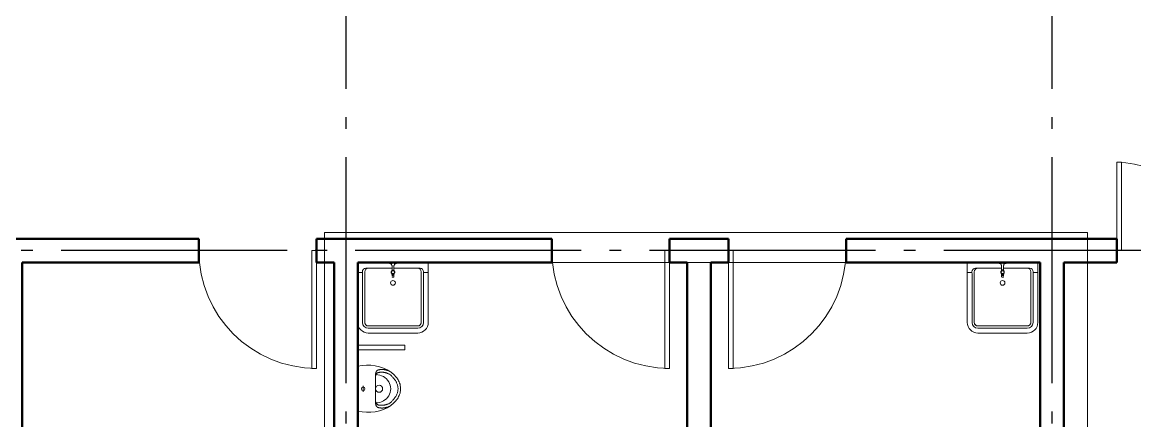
# Model space of a CAD drawing. Header units: metres. Extents: x 497148 to 498044, y 2998751 to 2999627.
# Drawn here: x 497619.18 to 497628.64, y 2999591.15 to 2999594.54 of the extents above; entities that cross this region are included whole.
import ezdxf

# ---------------------------------------------------------------- set-up
doc = ezdxf.new("R2010")
doc.units = ezdxf.units.M
for name, pattern in [('ACAD_ISO04W100', [30.5, 24, -3, 0.5, -3]), ('CENTER', [2, 1.25, -0.25, 0.25, -0.25]), ('ZQWS-虚线', [700, 500, -200])]:
    doc.linetypes.add(name, pattern=pattern)
for name, color, linetype in [('A-WALL', 4, 'Continuous'), ('A-楼板', 5, 'Continuous'), ('A-门', 2, 'Continuous'), ('A-门-防火', 2, 'Continuous'), ('DOTE', 1, 'CENTER'), ('楼层平面', 7, 'Continuous')]:
    doc.layers.add(name, color=color, linetype=linetype)
doc.layers.add('A-WALL-可见线', color=2, linetype='Continuous', lineweight=18)
doc.layers.add('A-厨卫设备', color=147, linetype='Continuous', lineweight=18)

# ---------------------------------------------------------------- blocks, each defined once
blk = doc.blocks.new('ZQWS-单扇平开门 - M1024-4526040-7_000平面图_4283225_543')
at = {"color": 0, "lineweight": 18}
for p, q in [((460, 0), (460, 1000)), ((460, 1000), (500, 1000)), ((500, 1000), (500, 100)), ((500, 0), (460, 0))]:
    blk.add_line(p, q, dxfattribs=at)
at = {"color": 0, "lineweight": 50}
for p, q in [((-500, 100), (-500, -100)), ((500, -100), (500, 100))]:
    blk.add_line(p, q, dxfattribs=at)
at = {"color": 0, "lineweight": 18}
blk.add_arc((500, 0), 1000, 90, 180, dxfattribs=at)
blk = doc.blocks.new('ZQWS-单扇平开门 - M1024-4524565-7_000平面图_4283225_543')
at = {"color": 0, "lineweight": 50}
for p, q in [((-500, -100), (-500, 100)), ((500, 100), (500, -100))]:
    blk.add_line(p, q, dxfattribs=at)
at = {"color": 0, "lineweight": 18}
for p, q in [((500, 0), (460, 0)), ((460, 0), (460, -1000)), ((500, -1000), (500, -100)), ((460, -1000), (500, -1000))]:
    blk.add_line(p, q, dxfattribs=at)
blk.add_arc((500, 0), 1000, 180, 270, dxfattribs=at)
blk = doc.blocks.new('ZQWS-双扇平开门 - FM乙1524-4526397-7_000平面图_4283225_543')
at = {"color": 0, "lineweight": 50}
for p, q in [((-750, -100), (-750, 100)), ((750, 100), (750, -100))]:
    blk.add_line(p, q, dxfattribs=at)
at = {"color": 0, "lineweight": 18}
for p, q in [((-710, 0), (-750, 0)), ((-710, 0), (-710, -750)), ((710, 0), (750, 0)), ((710, 0), (710, -750)), ((-750, -100), (-750, -750)), ((750, -100), (750, -750)), ((-750, -750), (-710, -750)), ((750, -750), (710, -750))]:
    blk.add_line(p, q, dxfattribs=at)
for centre, start, end in [((-750, 0), 270, 360), ((750, 0), 180, 270)]:
    blk.add_arc(centre, 750, start, end, dxfattribs=at)
blk = doc.blocks.new('ZQWS_-小便器-挂式-_3D - ZQWS_-小便器-挂式-_3D-4615529-7_000平面图_4283225_543')
at = {"layer": 'A-厨卫设备', "lineweight": 5}
for p, q in [((-88, 150.5), (88, 150.5)), ((-190.6, 0), (190.6, 0)), ((-24.5, 46.7), (25.5, 46.7))]:
    blk.add_line(p, q, dxfattribs=at)
for centre, radius in [((0, 182.1), 30), ((0, 47.1), 15)]:
    blk.add_circle(centre, radius, dxfattribs=at)
for centre, major_axis, ratio, start_param, end_param in [((0, 155.5), (0, 125), 0.96, 4.712389, 7.853982), ((0, 85), (0, 280), 0.714286, 6.143129, 6.423242), ((0, 85), (0, 280), 0.714286, 0.801406, 1.879235), ((0, 85), (0, 280), 0.714286, 4.40395, 5.481779)]:
    blk.add_ellipse(centre, major_axis=major_axis, ratio=ratio, start_param=start_param, end_param=end_param, dxfattribs=at)
for points, knots in [([(-27.9, 362.3), (-34.7, 360.9), (-48.1, 357.1), (-67.2, 348.6), (-82.1, 339.7), (-91.9, 332.6), (-97.4, 328.3), (-101.4, 325), (-105.3, 321.5), (-109.2, 318), (-113, 314.4), (-116.7, 310.8), (-120.3, 307), (-123.9, 303.2), (-127.4, 299.4), (-131.9, 294.2), (-137.4, 287.7), (-141.6, 282.4), (-143.7, 279.8)], [0, 0, 0, 0, 20.745266, 41.490532, 62.235798, 72.608431, 77.794748, 82.981064, 88.167381, 93.353697, 98.540014, 103.72633, 108.912647, 114.098964, 119.28528, 124.471597, 134.84423, 145.216863, 145.216863, 145.216863, 145.216863]), ([(-117.8, 279.8), (-112.5, 285), (-101.4, 295.1), (-84, 310.1), (-68.4, 321.3), (-55.1, 328.9), (-44.7, 333.7), (-33.9, 337.7), (-22.8, 340.7), (-11.5, 342.5), (3.8, 343.3), (19.1, 341.7), (33.9, 337.7), (48.3, 332.4), (65.3, 323.5), (84, 310.1), (101.4, 295), (112.5, 285), (117.8, 279.8)], [0, 0, 0, 0, 22.87317, 45.746339, 68.619509, 80.056093, 91.492678, 102.929263, 114.365848, 125.802433, 137.239017, 160.112187, 171.548772, 182.985356, 205.858526, 228.731696, 251.604865, 274.478035, 274.478035, 274.478035, 274.478035]), ([(27.9, 362.3), (34.7, 360.9), (48.1, 357.1), (67.2, 348.6), (82.1, 339.7), (91.9, 332.6), (97.4, 328.3), (101.4, 325), (105.3, 321.5), (109.2, 318), (113, 314.4), (116.7, 310.8), (120.3, 307), (123.9, 303.2), (127.4, 299.4), (131.9, 294.2), (137.4, 287.7), (141.6, 282.4), (143.7, 279.8)], [0, 0, 0, 0, 20.745266, 41.490532, 62.235798, 72.608431, 77.794748, 82.981064, 88.167381, 93.353697, 98.540014, 103.72633, 108.912647, 114.098964, 119.28528, 124.471597, 134.84423, 145.216863, 145.216863, 145.216863, 145.216863]), ([(-88, 150.5), (-89.4, 150.4), (-92.1, 150.4), (-96, 150.4), (-100, 150.4), (-103.9, 150.4), (-107.7, 150.5), (-111.5, 150.7), (-115.4, 151), (-119.3, 151.3), (-122.9, 151.7), (-126.5, 152.2), (-129.7, 152.7), (-132.3, 153.3), (-134.8, 153.9), (-137.7, 154.6), (-141.1, 155.9), (-144, 157.1), (-146.3, 158.3), (-148, 159.3), (-149.6, 160.5), (-151.2, 161.7), (-152.8, 163.1), (-154.2, 164.8), (-155.6, 166.7), (-157.4, 169.6), (-159.5, 173.8), (-161.3, 180.3), (-162.6, 187.9), (-163.3, 194.9), (-163.6, 200.9), (-163.7, 205.6), (-163.6, 210.6), (-163.3, 215.7), (-162.9, 220.2), (-162.5, 223.9), (-162.1, 226.7), (-161.6, 229.6), (-160.9, 233.5), (-159.9, 238.5), (-158.4, 244.7), (-156.4, 251.3), (-154, 258.1), (-150.1, 267.5), (-146.4, 274.9), (-143.7, 279.8)], [0, 0, 0, 0, 6.332196, 12.664392, 18.996589, 25.328785, 31.660981, 37.993177, 44.325373, 50.65757, 56.989766, 63.321962, 69.654158, 72.820256, 75.986354, 82.318551, 88.650747, 94.982943, 98.149041, 101.315139, 104.481237, 107.647335, 110.813434, 113.979532, 117.14563, 120.311728, 126.643924, 132.97612, 139.308316, 145.640513, 148.806611, 151.972709, 155.138807, 158.304905, 161.471003, 163.054052, 164.637101, 166.22015, 167.803199, 170.969297, 174.135396, 177.301494, 180.467592, 183.63369, 189.965886, 189.965886, 189.965886, 189.965886]), ([(-88, 150.5), (-90.3, 150.5), (-93.6, 150.6), (-97.4, 150.9), (-99.5, 151), (-101.1, 151.2), (-102.7, 151.3), (-104.7, 151.6), (-107.2, 151.9), (-110.5, 152.5), (-113.7, 153.3), (-116.6, 154.1), (-119.5, 155.1), (-122.6, 156.5), (-125.5, 158.1), (-127.8, 159.8), (-129.6, 161.3), (-130.9, 162.7), (-132.2, 164.2), (-133.8, 166.4), (-135.7, 169.7), (-137.5, 174.8), (-138.9, 180.8), (-140, 187.6), (-140.6, 195.2), (-140.8, 202), (-140.6, 207.7), (-140.4, 212.2), (-139.9, 216.9), (-139.3, 221.7), (-138.6, 226.7), (-137.7, 231), (-136.9, 234.6), (-136, 238.2), (-134.8, 242.9), (-133, 248.6), (-130.8, 254.5), (-128.2, 260.7), (-124.1, 269.1), (-120.5, 275.5), (-117.8, 279.8)], [0, 0, 0, 0, 12.092432, 18.138647, 21.161755, 24.184863, 27.207971, 30.231079, 36.277295, 42.323511, 48.369726, 54.415942, 60.462158, 66.508374, 72.55459, 78.600805, 81.623913, 84.647021, 87.670129, 90.693237, 96.739453, 102.785669, 108.831884, 114.8781, 120.924316, 126.970532, 129.99364, 133.016748, 136.039856, 139.062963, 142.086071, 145.109179, 146.620733, 148.132287, 151.155395, 154.178503, 157.201611, 160.224719, 163.247827, 169.294043, 169.294043, 169.294043, 169.294043]), ([(88, 150.5), (90.3, 150.5), (93.6, 150.6), (97.4, 150.9), (99.5, 151), (101.1, 151.2), (102.7, 151.3), (104.7, 151.6), (107.2, 151.9), (110.5, 152.5), (113.7, 153.3), (116.6, 154.1), (119.5, 155.1), (122.6, 156.5), (125.5, 158.1), (127.8, 159.8), (129.6, 161.3), (130.9, 162.7), (132.2, 164.2), (133.8, 166.4), (135.7, 169.7), (137.5, 174.8), (138.9, 180.8), (140, 187.6), (140.6, 195.2), (140.8, 202), (140.6, 207.7), (140.4, 212.2), (139.9, 216.9), (139.3, 221.7), (138.6, 226.7), (137.7, 231), (136.9, 234.6), (136, 238.2), (134.8, 242.9), (133, 248.6), (130.8, 254.5), (128.2, 260.7), (124.1, 269.1), (120.5, 275.5), (117.8, 279.8)], [0, 0, 0, 0, 12.092432, 18.138647, 21.161755, 24.184863, 27.207971, 30.231079, 36.277295, 42.323511, 48.369726, 54.415942, 60.462158, 66.508374, 72.55459, 78.600805, 81.623913, 84.647021, 87.670129, 90.693237, 96.739453, 102.785669, 108.831884, 114.8781, 120.924316, 126.970532, 129.99364, 133.016748, 136.039856, 139.062963, 142.086071, 145.109179, 146.620733, 148.132287, 151.155395, 154.178503, 157.201611, 160.224719, 163.247827, 169.294043, 169.294043, 169.294043, 169.294043]), ([(88, 150.5), (89.4, 150.4), (92.1, 150.4), (96, 150.4), (100, 150.4), (103.9, 150.4), (107.7, 150.5), (111.5, 150.7), (115.4, 151), (119.3, 151.3), (122.9, 151.7), (126.5, 152.2), (129.7, 152.7), (132.3, 153.3), (134.8, 153.9), (137.7, 154.6), (141.1, 155.9), (144, 157.1), (146.3, 158.3), (148, 159.3), (149.6, 160.5), (151.2, 161.7), (152.8, 163.1), (154.2, 164.8), (155.6, 166.7), (157.4, 169.6), (159.5, 173.8), (161.3, 180.3), (162.6, 187.9), (163.3, 194.9), (163.6, 200.9), (163.7, 205.6), (163.6, 210.6), (163.3, 215.7), (162.9, 220.2), (162.5, 223.9), (162.1, 226.7), (161.6, 229.6), (160.9, 233.5), (159.9, 238.5), (158.4, 244.7), (156.4, 251.3), (154, 258.1), (150.1, 267.5), (146.4, 274.9), (143.7, 279.8)], [0, 0, 0, 0, 6.332196, 12.664392, 18.996589, 25.328785, 31.660981, 37.993177, 44.325373, 50.65757, 56.989766, 63.321962, 69.654158, 72.820256, 75.986354, 82.318551, 88.650747, 94.982943, 98.149041, 101.315139, 104.481237, 107.647335, 110.813434, 113.979532, 117.14563, 120.311728, 126.643924, 132.97612, 139.308316, 145.640513, 148.806611, 151.972709, 155.138807, 158.304905, 161.471003, 163.054052, 164.637101, 166.22015, 167.803199, 170.969297, 174.135396, 177.301494, 180.467592, 183.63369, 189.965886, 189.965886, 189.965886, 189.965886])]:
    blk.add_open_spline(points, degree=3, knots=knots, dxfattribs=at)
blk = doc.blocks.new('污水池龙头 - 标准-4635200-7_000平面图_4283225_543')
at = {"layer": 'A-厨卫设备', "lineweight": 5}
for p, q in [((-8, 104.1), (8, 104.1)), ((-8, 103.5), (-8, 91.1)), ((7.7, 104.1), (-7.7, 104.1)), ((-2.4, 98.4), (-2.4, 94.6)), ((-2.4, 95.4), (-2.4, 94.6)), ((2.4, 94.6), (2.4, 98.4)), ((2.4, 95.4), (2.4, 94.6)), ((8, 91.1), (8, 103.5)), ((-30, 4.7), (-30, 0)), ((0, 0), (-28.5, 0)), ((-28.5, 0), (0, 0)), ((-12, 23.8), (-12, 12)), ((-8, 74.2), (-8, 28.9)), ((0, 12), (0, 12)), ((0, 12), (0, 12)), ((0, 12), (0, 12)), ((0, 12), (0, 12)), ((0, 0), (28.5, 0)), ((28.5, 0), (0, 0)), ((8, 28.9), (8, 74.2)), ((12, 12), (12, 23.8)), ((30, 0), (30, 4.7))]:
    blk.add_line(p, q, dxfattribs=at)
for points in [[(-13.1, 92.4), (-10.2, 98.1), (-8.6, 100.7), (-8, 104.1)], [(-8, 104.1), (-8.6, 100.7), (-10.2, 98.1), (-13.1, 92.4)], [(0, 95.6), (-0.5, 95.6), (-1, 95.6), (-1.5, 95.5), (-2, 95.5), (-2.5, 95.4), (-3, 95.3), (-3.5, 95.1), (-4, 95), (-4.4, 94.8), (-4.9, 94.6), (-5.4, 94.4), (-5.8, 94.2), (-6.3, 94), (-6.7, 93.7), (-7.1, 93.4), (-7.5, 93.1), (-7.9, 92.8), (-8.3, 92.5), (-8.7, 92.2), (-9.1, 91.8), (-9.4, 91.4), (-9.7, 91), (-10, 90.6), (-10.3, 90.2), (-10.6, 89.8), (-10.9, 89.4), (-11.1, 89), (-11.4, 88.5), (-11.6, 88), (-11.8, 87.6), (-11.9, 87.1), (-12.1, 86.6), (-12.2, 86.1), (-12.3, 85.6), (-12.4, 85.1), (-12.5, 84.6), (-12.6, 84.1), (-12.6, 83.6), (-12.6, 83.1), (-12.6, 82.6), (-12.6, 82.1), (-12.5, 81.6), (-12.5, 81.1), (-12.4, 80.6), (-12.3, 80.1), (-12.2, 79.6), (-12, 79.2), (-11.9, 78.7), (-11.7, 78.2), (-11.5, 77.7), (-11.3, 77.3), (-11, 76.8), (-10.8, 76.4), (-10.5, 76), (-10.2, 75.6), (-9.9, 75.2), (-9.6, 74.8), (-9.2, 74.4), (-8.9, 74), (-8.5, 73.7), (-8.1, 73.4), (-7.8, 73), (-7.4, 72.7), (-6.9, 72.5), (-6.5, 72.2), (-6.1, 71.9), (-5.6, 71.7), (-5.2, 71.5), (-4.7, 71.3), (-4.2, 71.1), (-3.8, 70.9), (-3.3, 70.8), (-2.8, 70.7), (-2.3, 70.6), (-1.8, 70.5), (-1.3, 70.4), (-0.8, 70.4), (-0.3, 70.4), (0, 70.4)], [(-2.4, 95.4), (-2.9, 95.3), (-3.4, 95.2), (-3.9, 95), (-4.3, 94.9), (-4.8, 94.7), (-5.3, 94.5), (-5.7, 94.3), (-6.2, 94), (-6.6, 93.8), (-7, 93.5), (-7.4, 93.2), (-7.8, 92.9), (-8.2, 92.6), (-8.6, 92.2), (-9, 91.9), (-9.3, 91.5), (-9.7, 91.1), (-10, 90.7), (-10.3, 90.3), (-10.6, 89.9), (-10.8, 89.5), (-11.1, 89.1), (-11.3, 88.6), (-11.5, 88.1), (-11.7, 87.7), (-11.9, 87.2), (-12.1, 86.7), (-12.2, 86.2), (-12.3, 85.8), (-12.4, 85.3), (-12.5, 84.8), (-12.6, 84.3), (-12.6, 83.8), (-12.6, 83.3), (-12.6, 82.7), (-12.6, 82.2), (-12.6, 81.7), (-12.5, 81.2), (-12.4, 80.7), (-12.3, 80.2), (-12.2, 79.8), (-12.1, 79.3), (-11.9, 78.8), (-11.7, 78.3), (-11.5, 77.9), (-11.3, 77.4), (-11.1, 76.9), (-10.8, 76.5), (-10.6, 76.1), (-10.3, 75.7), (-10, 75.3), (-9.7, 74.9), (-9.3, 74.5), (-9, 74.1), (-8.6, 73.8), (-8.2, 73.4), (-7.8, 73.1), (-7.4, 72.8), (-7, 72.5), (-6.6, 72.2), (-6.2, 72), (-5.7, 71.7), (-5.3, 71.5), (-4.8, 71.3), (-4.3, 71.1), (-3.9, 71), (-3.4, 70.8), (-2.9, 70.7), (-2.4, 70.6), (-1.9, 70.5), (-1.4, 70.5), (-0.9, 70.4), (-0.4, 70.4), (0, 70.4)], [(-8, 118), (-8, 118), (-8, 118), (-8, 117.9), (-8, 117.8), (-8, 117.7), (-8, 117.6), (-8, 117.4), (-8, 117.3), (-8, 117.1), (-8, 116.9), (-8, 116.6), (-8, 116.4), (-8, 116.1), (-8, 115.8), (-8, 115.5), (-8, 115.1), (-8, 114.8), (-8, 114.4), (-8, 114), (-8, 113.6), (-8, 113.2), (-8, 112.7), (-8, 112.3), (-8, 111.8), (-8, 111.3), (-8, 110.8), (-8, 110.3), (-8, 109.8), (-8, 109.3), (-8, 108.8), (-8, 108.2), (-8, 107.7), (-8, 107.1), (-8, 106.5), (-8, 106), (-8, 105.4), (-8, 104.8), (-8, 104.2), (-8, 103.7), (-8, 103.5)], [(2.4, 98.4), (2.3, 99.1), (2.1, 99.6), (1.7, 100.1), (1.2, 100.5), (0.6, 100.7), (0, 100.8), (-0.6, 100.7), (-1.2, 100.5), (-1.7, 100.1), (-2.1, 99.6), (-2.3, 99.1), (-2.4, 98.4)], [(0, 70.4), (0.5, 70.4), (1, 70.4), (1.5, 70.5), (2, 70.5), (2.5, 70.6), (3, 70.7), (3.5, 70.9), (4, 71), (4.4, 71.2), (4.9, 71.4), (5.4, 71.6), (5.8, 71.8), (6.3, 72), (6.7, 72.3), (7.1, 72.6), (7.5, 72.9), (7.9, 73.2), (8.3, 73.5), (8.7, 73.8), (9.1, 74.2), (9.4, 74.6), (9.7, 75), (10, 75.4), (10.3, 75.8), (10.6, 76.2), (10.9, 76.6), (11.1, 77), (11.4, 77.5), (11.6, 78), (11.8, 78.4), (11.9, 78.9), (12.1, 79.4), (12.2, 79.9), (12.3, 80.4), (12.4, 80.9), (12.5, 81.4), (12.6, 81.9), (12.6, 82.4), (12.6, 82.9), (12.6, 83.4), (12.6, 83.9), (12.5, 84.4), (12.5, 84.9), (12.4, 85.4), (12.3, 85.9), (12.2, 86.4), (12, 86.8), (11.9, 87.3), (11.7, 87.8), (11.5, 88.3), (11.3, 88.7), (11, 89.2), (10.8, 89.6), (10.5, 90), (10.2, 90.4), (9.9, 90.8), (9.6, 91.2), (9.2, 91.6), (8.9, 92), (8.5, 92.3), (8.1, 92.6), (7.8, 93), (7.4, 93.3), (6.9, 93.5), (6.5, 93.8), (6.1, 94.1), (5.6, 94.3), (5.2, 94.5), (4.7, 94.7), (4.2, 94.9), (3.8, 95.1), (3.3, 95.2), (2.8, 95.3), (2.3, 95.4), (1.8, 95.5), (1.3, 95.6), (0.8, 95.6), (0.3, 95.6), (0, 95.6)], [(0, 70.4), (0.5, 70.4), (1, 70.4), (1.5, 70.5), (2, 70.5), (2.5, 70.6), (3, 70.7), (3.5, 70.9), (4, 71), (4.4, 71.2), (4.9, 71.4), (5.4, 71.6), (5.8, 71.8), (6.3, 72), (6.7, 72.3), (7.1, 72.6), (7.5, 72.9), (7.9, 73.2), (8.3, 73.5), (8.7, 73.8), (9.1, 74.2), (9.4, 74.6), (9.7, 75), (10, 75.4), (10.3, 75.8), (10.6, 76.2), (10.9, 76.6), (11.1, 77), (11.4, 77.5), (11.6, 78), (11.8, 78.4), (11.9, 78.9), (12.1, 79.4), (12.2, 79.9), (12.3, 80.4), (12.4, 80.9), (12.5, 81.4), (12.6, 81.9), (12.6, 82.4), (12.6, 82.9), (12.6, 83.4), (12.6, 83.9), (12.5, 84.4), (12.5, 84.9), (12.4, 85.4), (12.3, 85.9), (12.2, 86.4), (12, 86.8), (11.9, 87.3), (11.7, 87.8), (11.5, 88.3), (11.3, 88.7), (11, 89.2), (10.8, 89.6), (10.5, 90), (10.2, 90.4), (9.9, 90.8), (9.6, 91.2), (9.2, 91.6), (8.9, 92), (8.5, 92.3), (8.1, 92.6), (7.8, 93), (7.4, 93.3), (6.9, 93.5), (6.5, 93.8), (6.1, 94.1), (5.6, 94.3), (5.2, 94.5), (4.7, 94.7), (4.2, 94.9), (3.8, 95.1), (3.3, 95.2), (2.8, 95.3), (2.4, 95.4)], [(8, 103.5), (8, 104.1), (8, 104.7), (8, 105.2), (8, 105.8), (8, 106.4), (8, 107), (8, 107.5), (8, 108.1), (8, 108.6), (8, 109.2), (8, 109.7), (8, 110.2), (8, 110.7), (8, 111.2), (8, 111.7), (8, 112.2), (8, 112.6), (8, 113.1), (8, 113.5), (8, 113.9), (8, 114.3), (8, 114.7), (8, 115), (8, 115.4), (8, 115.7), (8, 116), (8, 116.3), (8, 116.6), (8, 116.8), (8, 117), (8, 117.2), (8, 117.4), (8, 117.5), (8, 117.7), (8, 117.8), (8, 117.9), (8, 117.9), (8, 118), (8, 118)], [(8, 104.1), (8.6, 100.7), (10.2, 98.1), (13.1, 92.4)], [(13.1, 92.4), (10.2, 98.1), (8.6, 100.7), (8, 104.1)], [(-12, 12), (-21.6, 11.2), (-24.8, 10.4), (-26.8, 9.4), (-28.5, 8.2), (-29.4, 7), (-29.8, 6), (-30, 5.1), (-30, 4.7)], [(-13.1, 73.6), (-13.5, 74.7), (-13.8, 75.7), (-14.1, 76.7), (-14.3, 77.7), (-14.5, 78.8), (-14.6, 79.8), (-14.7, 80.9), (-14.8, 82), (-14.8, 83), (-14.8, 84.1), (-14.7, 85.2), (-14.6, 86.2), (-14.5, 87.3), (-14.3, 88.3), (-14, 89.4), (-13.8, 90.4), (-13.4, 91.4), (-13.1, 92.4)], [(-8, 61.9), (-8.6, 65.3), (-10.2, 67.9), (-13.1, 73.6)], [(-13.1, 73.6), (-10.2, 67.9), (-8.6, 65.3), (-8, 61.9)], [(-12, 23.8), (-12, 23.8), (-12, 23.9), (-12, 23.9), (-12, 24), (-12, 24), (-12, 24), (-12, 24.1), (-12, 24.1), (-12, 24.2), (-12, 24.2), (-11.9, 24.2), (-11.9, 24.3), (-11.9, 24.3), (-11.9, 24.3), (-11.9, 24.4), (-11.8, 24.4), (-11.8, 24.4), (-11.8, 24.5), (-11.8, 24.5), (-11.7, 24.5), (-11.7, 24.5), (-11.7, 24.6), (-11.6, 24.6), (-11.6, 24.6), (-11.6, 24.6), (-11.5, 24.7), (-11.5, 24.7), (-11.5, 24.7), (-11.4, 24.7), (-11.4, 24.7), (-11.4, 24.7), (-11.3, 24.8), (-11.3, 24.8), (-11.3, 24.8)], [(-11.3, 24.8), (-11.1, 24.8), (-10.9, 24.9), (-10.8, 24.9), (-10.6, 25), (-10.5, 25.1), (-10.3, 25.1), (-10.2, 25.2), (-10, 25.3), (-9.9, 25.4), (-9.7, 25.5), (-9.6, 25.6), (-9.5, 25.7), (-9.3, 25.8), (-9.2, 25.9), (-9.1, 26.1), (-9, 26.2), (-8.9, 26.3), (-8.8, 26.5), (-8.7, 26.6), (-8.6, 26.8), (-8.5, 26.9), (-8.4, 27.1), (-8.4, 27.2), (-8.3, 27.4), (-8.2, 27.5), (-8.2, 27.7), (-8.1, 27.9), (-8.1, 28), (-8.1, 28.2), (-8, 28.4), (-8, 28.5), (-8, 28.7), (-8, 28.9), (-8, 28.9)], [(13.1, 73.6), (10.2, 67.9), (8.6, 65.3), (8, 61.9)], [(8, 61.9), (8.6, 65.3), (10.2, 67.9), (13.1, 73.6)], [(8, 28.9), (8, 28.8), (8, 28.6), (8, 28.4), (8.1, 28.3), (8.1, 28.1), (8.1, 27.9), (8.2, 27.8), (8.2, 27.6), (8.3, 27.4), (8.3, 27.3), (8.4, 27.1), (8.5, 27), (8.6, 26.8), (8.7, 26.7), (8.7, 26.5), (8.8, 26.4), (9, 26.2), (9.1, 26.1), (9.2, 26), (9.3, 25.9), (9.4, 25.7), (9.6, 25.6), (9.7, 25.5), (9.8, 25.4), (10, 25.3), (10.1, 25.2), (10.3, 25.2), (10.4, 25.1), (10.6, 25), (10.7, 24.9), (10.9, 24.9), (11.1, 24.8), (11.2, 24.8), (11.3, 24.8)], [(11.3, 24.8), (11.3, 24.8), (11.3, 24.8), (11.4, 24.7), (11.4, 24.7), (11.5, 24.7), (11.5, 24.7), (11.5, 24.7), (11.6, 24.7), (11.6, 24.6), (11.6, 24.6), (11.7, 24.6), (11.7, 24.6), (11.7, 24.5), (11.7, 24.5), (11.8, 24.5), (11.8, 24.4), (11.8, 24.4), (11.9, 24.4), (11.9, 24.3), (11.9, 24.3), (11.9, 24.3), (11.9, 24.2), (11.9, 24.2), (12, 24.2), (12, 24.1), (12, 24.1), (12, 24.1), (12, 24), (12, 24), (12, 23.9), (12, 23.9), (12, 23.9), (12, 23.8), (12, 23.8)], [(12, 12), (21.6, 11.2), (24.8, 10.4), (26.8, 9.4), (28.5, 8.2), (29.4, 7), (29.8, 6), (30, 5.1), (30, 4.7)], [(13.1, 92.4), (13.5, 91.3), (13.8, 90.3), (14.1, 89.3), (14.3, 88.3), (14.5, 87.2), (14.6, 86.2), (14.7, 85.1), (14.8, 84), (14.8, 83), (14.8, 81.9), (14.7, 80.8), (14.6, 79.8), (14.5, 78.7), (14.3, 77.7), (14, 76.6), (13.8, 75.6), (13.4, 74.6), (13.1, 73.6)]]:
    blk.add_lwpolyline(points, dxfattribs=at)
for centre, radius, start, end in [((0, 118), 8, 90, 195), ((0, 118), 8, 225, 270), ((0, 83), 12.6, 90, 100.92653), ((0, 118), 8, 30, 90), ((0, 118), 8, 270, 300), ((0, 83), 12.6, 79.07347, 90), ((0, 118), 8, 330, 345)]:
    blk.add_arc(centre, radius, start, end, dxfattribs=at)
for points, knots in [([(0, 95.6), (-1.1, 95.6), (-2.6, 95.4), (-4.6, 94.8), (-6.5, 93.9), (-7.7, 93), (-8.5, 92.4)], [0, 0, 0, 0, 3.098191, 4.647287, 6.196383, 9.294574, 9.294574, 9.294574, 9.294574]), ([(8.5, 92.4), (7.7, 93), (6.5, 93.9), (4.6, 94.8), (2.6, 95.4), (1.1, 95.6), (0, 95.6)], [0, 0, 0, 0, 3.098191, 4.647287, 6.196383, 9.294574, 9.294574, 9.294574, 9.294574]), ([(-8.5, 92.4), (-8.8, 92), (-9.4, 91.5), (-10, 90.7), (-10.4, 90.1), (-10.8, 89.5), (-11.2, 88.9), (-11.5, 88.2), (-11.8, 87.5), (-12.1, 86.8), (-12.3, 85.8), (-12.6, 84.6), (-12.7, 83), (-12.6, 81.5), (-12.3, 80.2), (-12.1, 79.2), (-11.8, 78.5), (-11.5, 77.8), (-11.2, 77.1), (-10.8, 76.5), (-10.4, 75.9), (-10, 75.3), (-9.4, 74.5), (-8.8, 74), (-8.5, 73.6)], [0, 0, 0, 0, 1.504488, 2.256732, 3.008976, 3.761219, 4.513463, 5.265707, 6.017951, 6.770195, 7.522439, 9.026927, 10.531414, 12.035902, 13.54039, 14.292634, 15.044878, 15.797121, 16.549365, 17.301609, 18.053853, 18.806097, 19.558341, 21.062829, 21.062829, 21.062829, 21.062829]), ([(-8.5, 73.6), (-7.7, 73), (-6.5, 72.1), (-4.6, 71.2), (-2.6, 70.6), (-1.1, 70.4), (0, 70.4)], [0, 0, 0, 0, 3.098191, 4.647287, 6.196383, 9.294574, 9.294574, 9.294574, 9.294574]), ([(0, 70.4), (1.1, 70.4), (2.6, 70.6), (4.6, 71.2), (6.5, 72.1), (7.7, 73), (8.5, 73.6)], [0, 0, 0, 0, 3.098191, 4.647287, 6.196383, 9.294574, 9.294574, 9.294574, 9.294574]), ([(8.5, 73.6), (8.8, 74), (9.4, 74.5), (10, 75.3), (10.4, 75.9), (10.8, 76.5), (11.2, 77.1), (11.5, 77.8), (11.8, 78.5), (12.1, 79.2), (12.3, 80.2), (12.6, 81.5), (12.7, 83), (12.6, 84.6), (12.3, 85.8), (12.1, 86.8), (11.8, 87.5), (11.5, 88.2), (11.2, 88.9), (10.8, 89.5), (10.4, 90.1), (10, 90.7), (9.4, 91.5), (8.8, 92), (8.5, 92.4)], [0, 0, 0, 0, 1.504488, 2.256732, 3.008976, 3.761219, 4.513463, 5.265707, 6.017951, 6.770195, 7.522439, 9.026927, 10.531414, 12.035902, 13.54039, 14.292634, 15.044878, 15.797121, 16.549365, 17.301609, 18.053853, 18.806097, 19.558341, 21.062829, 21.062829, 21.062829, 21.062829])]:
    blk.add_open_spline(points, degree=3, knots=knots, dxfattribs=at)
blk = doc.blocks.new('ZQWS_-拖把池-_3D - ZQWS_-拖把池-_3D-4635199-7_000平面图_4283225_543')
at = {"layer": 'A-厨卫设备', "lineweight": 5}
for p, q in [((-175, -100), (-175, -185.1)), ((425, -100), (-175, -100)), ((-175, -185.1), (-135, -185.1)), ((-175, -221.6), (-175, -185.1)), ((-135, -185.1), (-135, -180)), ((-115, -610), (-115, -180)), ((-115, -180), (-115, -610)), ((-85, -150), (-105, -150)), ((-105, -150), (118.1, -150)), ((-85, -150), (118.1, -150)), ((118.1, -150), (-85, -150)), ((131.9, -150), (335, -150)), ((131.9, -150), (355, -150)), ((335, -150), (131.9, -150)), ((355, -150), (335, -150)), ((365, -180), (365, -610)), ((365, -610), (365, -180)), ((385, -180), (385, -185.1)), ((385, -185.1), (425, -185.1)), ((425, -185.1), (425, -100)), ((425, -185.1), (425, -221.6)), ((-175, -610), (-175, -221.6)), ((-134.4, -610), (-134.4, -221.6)), ((384.4, -221.6), (384.4, -610)), ((425, -221.6), (425, -610)), ((335, -640), (-85, -640)), ((-85, -640), (335, -640)), ((335, -659.4), (-85, -659.4)), ((335, -700), (-85, -700))]:
    blk.add_line(p, q, dxfattribs=at)
for points in [[(-134.4, -221.6), (-134.5, -208.9), (-134.7, -196.6), (-135, -185.1)], [(385, -185.1), (384.7, -196.6), (384.5, -208.9), (384.4, -221.6)]]:
    blk.add_lwpolyline(points, dxfattribs=at)
blk.add_circle((125, -274), 20, dxfattribs=at)
for centre, radius, start, end in [((-105, -180), 30, 90, 180), ((-85, -180), 30, 90, 180), ((-85, -180), 30, 90, 180), ((335, -180), 30, 360, 90), ((335, -180), 30, 0, 90), ((355, -180), 30, 0, 90), ((-85, -610), 90, 180, 270), ((-85, -610), 49.4, 180, 270), ((-85, -610), 30, 180, 210), ((-85, -610), 30, 180, 270), ((-85, -610), 30, 213.84966, 270), ((335, -610), 90, 270, 0), ((335, -610), 49.4, 270, 360), ((335, -610), 30, 270, 360), ((335, -610), 30, 270, 326.15034), ((335, -610), 30, 330, 360)]:
    blk.add_arc(centre, radius, start, end, dxfattribs=at)
blk = doc.blocks.new('污水池龙头 - 标准-4619187-7_000平面图_4283225_543')
at = {"layer": 'A-厨卫设备', "lineweight": 5}
for p, q in [((-30, 0), (-30, -4.7)), ((0, 0), (-28.5, 0)), ((-28.5, 0), (0, 0)), ((0, 0), (28.5, 0)), ((28.5, 0), (0, 0)), ((30, -4.7), (30, 0)), ((-12, -12), (-12, -23.8)), ((-8, -28.9), (-8, -74.2)), ((-8, -91.1), (-8, -103.5)), ((0, -12), (0, -12)), ((0, -12), (0, -12)), ((0, -12), (0, -12)), ((0, -12), (0, -12)), ((4, -61.9), (0, -61.9)), ((8, -74.2), (8, -28.9)), ((8, -103.5), (8, -91.1)), ((12, -23.8), (12, -12)), ((8, -104.1), (-8, -104.1)), ((-7.7, -104.1), (7.7, -104.1)), ((-2.4, -94.6), (-2.4, -95.4)), ((-2.4, -94.6), (-2.4, -98.4)), ((2.4, -94.6), (2.4, -95.4)), ((2.4, -98.4), (2.4, -94.6))]:
    blk.add_line(p, q, dxfattribs=at)
for points in [[(-30, -4.7), (-29.9, -5.5), (-29.8, -6.1), (-29.6, -6.8), (-29.2, -7.3), (-28.3, -8.4), (-27, -9.4), (-24.9, -10.4), (-20.5, -11.4), (-12, -12)], [(-13.1, -92.4), (-13.5, -91.3), (-13.8, -90.3), (-14.1, -89.3), (-14.3, -88.3), (-14.5, -87.2), (-14.6, -86.2), (-14.7, -85.1), (-14.8, -84), (-14.8, -83), (-14.8, -81.9), (-14.7, -80.8), (-14.6, -79.8), (-14.5, -78.7), (-14.3, -77.7), (-14, -76.6), (-13.8, -75.6), (-13.4, -74.6), (-13.1, -73.6)], [(-13.1, -73.6), (-10.2, -67.9), (-8.6, -65.3), (-8, -61.9)], [(-8, -61.9), (-8.6, -65.3), (-10.2, -67.9), (-13.1, -73.6)], [(-8, -104.1), (-8.6, -100.7), (-10.2, -98.1), (-13.1, -92.4)], [(-13.1, -92.4), (-10.2, -98.1), (-8.6, -100.7), (-8, -104.1)], [(0, -70.4), (-0.5, -70.4), (-1, -70.4), (-1.5, -70.5), (-2, -70.5), (-2.5, -70.6), (-3, -70.7), (-3.5, -70.9), (-4, -71), (-4.4, -71.2), (-4.9, -71.4), (-5.4, -71.6), (-5.8, -71.8), (-6.3, -72), (-6.7, -72.3), (-7.1, -72.6), (-7.5, -72.9), (-7.9, -73.2), (-8.3, -73.5), (-8.7, -73.8), (-9.1, -74.2), (-9.4, -74.6), (-9.7, -75), (-10, -75.4), (-10.3, -75.8), (-10.6, -76.2), (-10.9, -76.6), (-11.1, -77), (-11.4, -77.5), (-11.6, -78), (-11.8, -78.4), (-11.9, -78.9), (-12.1, -79.4), (-12.2, -79.9), (-12.3, -80.4), (-12.4, -80.9), (-12.5, -81.4), (-12.6, -81.9), (-12.6, -82.4), (-12.6, -82.9), (-12.6, -83.4), (-12.6, -83.9), (-12.5, -84.4), (-12.5, -84.9), (-12.4, -85.4), (-12.3, -85.9), (-12.2, -86.4), (-12, -86.8), (-11.9, -87.3), (-11.7, -87.8), (-11.5, -88.3), (-11.3, -88.7), (-11, -89.2), (-10.8, -89.6), (-10.5, -90), (-10.2, -90.4), (-9.9, -90.8), (-9.6, -91.2), (-9.2, -91.6), (-8.9, -92), (-8.5, -92.3), (-8.1, -92.6), (-7.8, -93), (-7.4, -93.3), (-6.9, -93.5), (-6.5, -93.8), (-6.1, -94.1), (-5.6, -94.3), (-5.2, -94.5), (-4.7, -94.7), (-4.2, -94.9), (-3.8, -95.1), (-3.3, -95.2), (-2.8, -95.3), (-2.3, -95.4), (-1.8, -95.5), (-1.3, -95.6), (-0.8, -95.6), (-0.3, -95.6), (0, -95.6)], [(0, -70.4), (-0.5, -70.4), (-1, -70.4), (-1.5, -70.5), (-2, -70.5), (-2.5, -70.6), (-3, -70.7), (-3.5, -70.9), (-4, -71), (-4.4, -71.2), (-4.9, -71.4), (-5.4, -71.6), (-5.8, -71.8), (-6.3, -72), (-6.7, -72.3), (-7.1, -72.6), (-7.5, -72.9), (-7.9, -73.2), (-8.3, -73.5), (-8.7, -73.8), (-9.1, -74.2), (-9.4, -74.6), (-9.7, -75), (-10, -75.4), (-10.3, -75.8), (-10.6, -76.2), (-10.9, -76.6), (-11.1, -77), (-11.4, -77.5), (-11.6, -78), (-11.8, -78.4), (-11.9, -78.9), (-12.1, -79.4), (-12.2, -79.9), (-12.3, -80.4), (-12.4, -80.9), (-12.5, -81.4), (-12.6, -81.9), (-12.6, -82.4), (-12.6, -82.9), (-12.6, -83.4), (-12.6, -83.9), (-12.5, -84.4), (-12.5, -84.9), (-12.4, -85.4), (-12.3, -85.9), (-12.2, -86.4), (-12, -86.8), (-11.9, -87.3), (-11.7, -87.8), (-11.5, -88.3), (-11.3, -88.7), (-11, -89.2), (-10.8, -89.6), (-10.5, -90), (-10.2, -90.4), (-9.9, -90.8), (-9.6, -91.2), (-9.2, -91.6), (-8.9, -92), (-8.5, -92.3), (-8.1, -92.6), (-7.8, -93), (-7.4, -93.3), (-6.9, -93.5), (-6.5, -93.8), (-6.1, -94.1), (-5.6, -94.3), (-5.2, -94.5), (-4.7, -94.7), (-4.2, -94.9), (-3.8, -95.1), (-3.3, -95.2), (-2.8, -95.3), (-2.4, -95.4)], [(-11.3, -24.8), (-11.3, -24.8), (-11.3, -24.8), (-11.4, -24.7), (-11.4, -24.7), (-11.5, -24.7), (-11.5, -24.7), (-11.5, -24.7), (-11.6, -24.7), (-11.6, -24.6), (-11.6, -24.6), (-11.7, -24.6), (-11.7, -24.6), (-11.7, -24.5), (-11.7, -24.5), (-11.8, -24.5), (-11.8, -24.4), (-11.8, -24.4), (-11.9, -24.4), (-11.9, -24.3), (-11.9, -24.3), (-11.9, -24.3), (-11.9, -24.2), (-11.9, -24.2), (-12, -24.2), (-12, -24.1), (-12, -24.1), (-12, -24.1), (-12, -24), (-12, -24), (-12, -23.9), (-12, -23.9), (-12, -23.9), (-12, -23.8), (-12, -23.8)], [(-8, -28.9), (-8, -28.8), (-8, -28.6), (-8, -28.4), (-8.1, -28.3), (-8.1, -28.1), (-8.1, -27.9), (-8.2, -27.8), (-8.2, -27.6), (-8.3, -27.4), (-8.3, -27.3), (-8.4, -27.1), (-8.5, -27), (-8.6, -26.8), (-8.7, -26.7), (-8.7, -26.5), (-8.8, -26.4), (-9, -26.2), (-9.1, -26.1), (-9.2, -26), (-9.3, -25.9), (-9.4, -25.7), (-9.6, -25.6), (-9.7, -25.5), (-9.8, -25.4), (-10, -25.3), (-10.1, -25.2), (-10.3, -25.2), (-10.4, -25.1), (-10.6, -25), (-10.7, -24.9), (-10.9, -24.9), (-11.1, -24.8), (-11.2, -24.8), (-11.3, -24.8)], [(0, -95.6), (0.5, -95.6), (1, -95.6), (1.5, -95.5), (2, -95.5), (2.5, -95.4), (3, -95.3), (3.5, -95.1), (4, -95), (4.4, -94.8), (4.9, -94.6), (5.4, -94.4), (5.8, -94.2), (6.3, -94), (6.7, -93.7), (7.1, -93.4), (7.5, -93.1), (7.9, -92.8), (8.3, -92.5), (8.7, -92.2), (9.1, -91.8), (9.4, -91.4), (9.7, -91), (10, -90.6), (10.3, -90.2), (10.6, -89.8), (10.9, -89.4), (11.1, -89), (11.4, -88.5), (11.6, -88), (11.8, -87.6), (11.9, -87.1), (12.1, -86.6), (12.2, -86.1), (12.3, -85.6), (12.4, -85.1), (12.5, -84.6), (12.6, -84.1), (12.6, -83.6), (12.6, -83.1), (12.6, -82.6), (12.6, -82.1), (12.5, -81.6), (12.5, -81.1), (12.4, -80.6), (12.3, -80.1), (12.2, -79.6), (12, -79.2), (11.9, -78.7), (11.7, -78.2), (11.5, -77.7), (11.3, -77.3), (11, -76.8), (10.8, -76.4), (10.5, -76), (10.2, -75.6), (9.9, -75.2), (9.6, -74.8), (9.2, -74.4), (8.9, -74), (8.5, -73.7), (8.1, -73.4), (7.8, -73), (7.4, -72.7), (6.9, -72.5), (6.5, -72.2), (6.1, -71.9), (5.6, -71.7), (5.2, -71.5), (4.7, -71.3), (4.2, -71.1), (3.8, -70.9), (3.3, -70.8), (2.8, -70.7), (2.3, -70.6), (1.8, -70.5), (1.3, -70.4), (0.8, -70.4), (0.3, -70.4), (0, -70.4)], [(2.4, -95.4), (2.9, -95.3), (3.4, -95.2), (3.9, -95), (4.3, -94.9), (4.8, -94.7), (5.3, -94.5), (5.7, -94.3), (6.2, -94), (6.6, -93.8), (7, -93.5), (7.4, -93.2), (7.8, -92.9), (8.2, -92.6), (8.6, -92.2), (9, -91.9), (9.3, -91.5), (9.7, -91.1), (10, -90.7), (10.3, -90.3), (10.6, -89.9), (10.8, -89.5), (11.1, -89.1), (11.3, -88.6), (11.5, -88.1), (11.7, -87.7), (11.9, -87.2), (12.1, -86.7), (12.2, -86.2), (12.3, -85.8), (12.4, -85.3), (12.5, -84.8), (12.6, -84.3), (12.6, -83.8), (12.6, -83.3), (12.6, -82.7), (12.6, -82.2), (12.6, -81.7), (12.5, -81.2), (12.4, -80.7), (12.3, -80.2), (12.2, -79.8), (12.1, -79.3), (11.9, -78.8), (11.7, -78.3), (11.5, -77.9), (11.3, -77.4), (11.1, -76.9), (10.8, -76.5), (10.6, -76.1), (10.3, -75.7), (10, -75.3), (9.7, -74.9), (9.3, -74.5), (9, -74.1), (8.6, -73.8), (8.2, -73.4), (7.8, -73.1), (7.4, -72.8), (7, -72.5), (6.6, -72.2), (6.2, -72), (5.7, -71.7), (5.3, -71.5), (4.8, -71.3), (4.3, -71.1), (3.9, -71), (3.4, -70.8), (2.9, -70.7), (2.4, -70.6), (1.9, -70.5), (1.4, -70.5), (0.9, -70.4), (0.4, -70.4), (0, -70.4)], [(11.3, -24.8), (11.1, -24.8), (10.9, -24.9), (10.8, -24.9), (10.6, -25), (10.5, -25.1), (10.3, -25.1), (10.2, -25.2), (10, -25.3), (9.9, -25.4), (9.7, -25.5), (9.6, -25.6), (9.5, -25.7), (9.3, -25.8), (9.2, -25.9), (9.1, -26.1), (9, -26.2), (8.9, -26.3), (8.8, -26.5), (8.7, -26.6), (8.6, -26.8), (8.5, -26.9), (8.4, -27.1), (8.4, -27.2), (8.3, -27.4), (8.2, -27.5), (8.2, -27.7), (8.1, -27.9), (8.1, -28), (8.1, -28.2), (8, -28.4), (8, -28.5), (8, -28.7), (8, -28.9), (8, -28.9)], [(8, -61.9), (8.6, -65.3), (10.2, -67.9), (13.1, -73.6)], [(13.1, -73.6), (10.2, -67.9), (8.6, -65.3), (8, -61.9)], [(13.1, -92.4), (10.2, -98.1), (8.6, -100.7), (8, -104.1)], [(8, -104.1), (8.6, -100.7), (10.2, -98.1), (13.1, -92.4)], [(12, -23.8), (12, -23.8), (12, -23.9), (12, -23.9), (12, -24), (12, -24), (12, -24), (12, -24.1), (12, -24.1), (12, -24.2), (12, -24.2), (11.9, -24.2), (11.9, -24.3), (11.9, -24.3), (11.9, -24.3), (11.9, -24.4), (11.8, -24.4), (11.8, -24.4), (11.8, -24.5), (11.8, -24.5), (11.7, -24.5), (11.7, -24.5), (11.7, -24.6), (11.6, -24.6), (11.6, -24.6), (11.6, -24.6), (11.5, -24.7), (11.5, -24.7), (11.5, -24.7), (11.4, -24.7), (11.4, -24.7), (11.4, -24.7), (11.3, -24.8), (11.3, -24.8), (11.3, -24.8)], [(30, -4.7), (29.9, -5.5), (29.8, -6.1), (29.6, -6.8), (29.2, -7.3), (28.3, -8.4), (27, -9.4), (24.9, -10.4), (20.5, -11.4), (12, -12)], [(13.1, -73.6), (13.5, -74.7), (13.8, -75.7), (14.1, -76.7), (14.3, -77.7), (14.5, -78.8), (14.6, -79.8), (14.7, -80.9), (14.8, -82), (14.8, -83), (14.8, -84.1), (14.7, -85.2), (14.6, -86.2), (14.5, -87.3), (14.3, -88.3), (14, -89.4), (13.8, -90.4), (13.4, -91.4), (13.1, -92.4)], [(-8, -103.5), (-8, -104.1), (-8, -104.7), (-8, -105.2), (-8, -105.8), (-8, -106.4), (-8, -107), (-8, -107.5), (-8, -108.1), (-8, -108.6), (-8, -109.2), (-8, -109.7), (-8, -110.2), (-8, -110.7), (-8, -111.2), (-8, -111.7), (-8, -112.2), (-8, -112.6), (-8, -113.1), (-8, -113.5), (-8, -113.9), (-8, -114.3), (-8, -114.7), (-8, -115), (-8, -115.4), (-8, -115.7), (-8, -116), (-8, -116.3), (-8, -116.6), (-8, -116.8), (-8, -117), (-8, -117.2), (-8, -117.4), (-8, -117.5), (-8, -117.7), (-8, -117.8), (-8, -117.9), (-8, -117.9), (-8, -118), (-8, -118)], [(-2.4, -98.4), (-2.3, -99.1), (-2.1, -99.6), (-1.7, -100.1), (-1.2, -100.5), (-0.6, -100.7), (0, -100.8), (0.6, -100.7), (1.2, -100.5), (1.7, -100.1), (2.1, -99.6), (2.3, -99.1), (2.4, -98.4)], [(8, -118), (8, -118), (8, -118), (8, -117.9), (8, -117.8), (8, -117.7), (8, -117.6), (8, -117.4), (8, -117.3), (8, -117.1), (8, -116.9), (8, -116.6), (8, -116.4), (8, -116.1), (8, -115.8), (8, -115.5), (8, -115.1), (8, -114.8), (8, -114.4), (8, -114), (8, -113.6), (8, -113.2), (8, -112.7), (8, -112.3), (8, -111.8), (8, -111.3), (8, -110.8), (8, -110.3), (8, -109.8), (8, -109.3), (8, -108.8), (8, -108.2), (8, -107.7), (8, -107.1), (8, -106.5), (8, -106), (8, -105.4), (8, -104.8), (8, -104.2), (8, -103.7), (8, -103.5)]]:
    blk.add_lwpolyline(points, dxfattribs=at)
for centre, radius, start, end in [((0, -118), 8, 165, 270), ((0, -118), 8, 90, 135), ((0, -83), 12.6, 259.07347, 270), ((0, -83), 12.6, 270, 280.92653), ((0, -118), 8, 60, 90), ((0, -118), 8, 270, 330), ((0, -118), 8, 15, 30)]:
    blk.add_arc(centre, radius, start, end, dxfattribs=at)
for points, knots in [([(-8.5, -73.6), (-8.8, -74), (-9.4, -74.5), (-10, -75.3), (-10.4, -75.9), (-10.8, -76.5), (-11.2, -77.1), (-11.5, -77.8), (-11.8, -78.5), (-12.1, -79.2), (-12.3, -80.2), (-12.6, -81.5), (-12.7, -83), (-12.6, -84.6), (-12.3, -85.8), (-12.1, -86.8), (-11.8, -87.5), (-11.5, -88.2), (-11.2, -88.9), (-10.8, -89.5), (-10.4, -90.1), (-10, -90.7), (-9.4, -91.5), (-8.8, -92), (-8.5, -92.4)], [0, 0, 0, 0, 1.504488, 2.256732, 3.008976, 3.761219, 4.513463, 5.265707, 6.017951, 6.770195, 7.522439, 9.026927, 10.531414, 12.035902, 13.54039, 14.292634, 15.044878, 15.797121, 16.549365, 17.301609, 18.053853, 18.806097, 19.558341, 21.062829, 21.062829, 21.062829, 21.062829]), ([(0, -70.4), (-1.1, -70.4), (-2.6, -70.6), (-4.6, -71.2), (-6.5, -72.1), (-7.7, -73), (-8.5, -73.6)], [0, 0, 0, 0, 3.098191, 4.647287, 6.196383, 9.294574, 9.294574, 9.294574, 9.294574]), ([(-8.5, -92.4), (-7.7, -93), (-6.5, -93.9), (-4.6, -94.8), (-2.6, -95.4), (-1.1, -95.6), (0, -95.6)], [0, 0, 0, 0, 3.098191, 4.647287, 6.196383, 9.294574, 9.294574, 9.294574, 9.294574]), ([(8.5, -73.6), (7.7, -73), (6.5, -72.1), (4.6, -71.2), (2.6, -70.6), (1.1, -70.4), (0, -70.4)], [0, 0, 0, 0, 3.098191, 4.647287, 6.196383, 9.294574, 9.294574, 9.294574, 9.294574]), ([(0, -95.6), (1.1, -95.6), (2.6, -95.4), (4.6, -94.8), (6.5, -93.9), (7.7, -93), (8.5, -92.4)], [0, 0, 0, 0, 3.098191, 4.647287, 6.196383, 9.294574, 9.294574, 9.294574, 9.294574]), ([(8.5, -92.4), (8.8, -92), (9.4, -91.5), (10, -90.7), (10.4, -90.1), (10.8, -89.5), (11.2, -88.9), (11.5, -88.2), (11.8, -87.5), (12.1, -86.8), (12.3, -85.8), (12.6, -84.6), (12.7, -83), (12.6, -81.5), (12.3, -80.2), (12.1, -79.2), (11.8, -78.5), (11.5, -77.8), (11.2, -77.1), (10.8, -76.5), (10.4, -75.9), (10, -75.3), (9.4, -74.5), (8.8, -74), (8.5, -73.6)], [0, 0, 0, 0, 1.504488, 2.256732, 3.008976, 3.761219, 4.513463, 5.265707, 6.017951, 6.770195, 7.522439, 9.026927, 10.531414, 12.035902, 13.54039, 14.292634, 15.044878, 15.797121, 16.549365, 17.301609, 18.053853, 18.806097, 19.558341, 21.062829, 21.062829, 21.062829, 21.062829])]:
    blk.add_open_spline(points, degree=3, knots=knots, dxfattribs=at)
blk = doc.blocks.new('ZQWS_-拖把池-_3D - ZQWS_-拖把池-_3D-4635123-7_000平面图_4283225_543')
at = {"layer": 'A-厨卫设备', "lineweight": 5}
for p, q in [((-85, 700), (335, 700)), ((-175, 221.6), (-175, 610)), ((-134.4, 221.6), (-134.4, 610)), ((-115, 180), (-115, 610)), ((-115, 610), (-115, 180)), ((-85, 659.4), (335, 659.4)), ((-85, 640), (335, 640)), ((335, 640), (-85, 640)), ((365, 610), (365, 180)), ((365, 180), (365, 610)), ((384.4, 610), (384.4, 221.6)), ((425, 610), (425, 221.6)), ((-175, 185.1), (-175, 221.6)), ((425, 221.6), (425, 185.1)), ((-135, 185.1), (-175, 185.1)), ((-175, 185.1), (-175, 100)), ((-175, 100), (425, 100)), ((-135, 180), (-135, 185.1)), ((-105, 150), (-85, 150)), ((118.1, 150), (-105, 150)), ((118.1, 150), (-85, 150)), ((-85, 150), (118.1, 150)), ((335, 150), (131.9, 150)), ((355, 150), (131.9, 150)), ((131.9, 150), (335, 150)), ((335, 150), (355, 150)), ((425, 185.1), (385, 185.1)), ((385, 185.1), (385, 180)), ((425, 100), (425, 185.1))]:
    blk.add_line(p, q, dxfattribs=at)
for points in [[(-135, 185.1), (-134.7, 196.6), (-134.5, 208.9), (-134.4, 221.6)], [(384.4, 221.6), (384.5, 208.9), (384.7, 196.6), (385, 185.1)]]:
    blk.add_lwpolyline(points, dxfattribs=at)
blk.add_circle((125, 274), 20, dxfattribs=at)
for centre, radius, start, end in [((-85, 610), 90, 90, 180), ((335, 610), 90, 0, 90), ((-85, 610), 49.4, 90, 180), ((-85, 610), 30, 90, 180), ((-85, 610), 30, 150, 180), ((-85, 610), 30, 90, 146.15034), ((335, 610), 49.4, 0, 90), ((335, 610), 30, 33.84966, 90), ((335, 610), 30, 0, 90), ((335, 610), 30, 0, 30), ((-105, 180), 30, 180, 270), ((-85, 180), 30, 180, 270), ((-85, 180), 30, 180, 270), ((335, 180), 30, 270, 0), ((335, 180), 30, 270, 360), ((355, 180), 30, 270, 360)]:
    blk.add_arc(centre, radius, start, end, dxfattribs=at)
blk = doc.blocks.new('A$Ce080179e')
at = {"layer": 'A-WALL', "lineweight": 50}
for p, q in [((95.6859, 13.1), (95.4859, 13.1)), ((97.1859, 13.1), (95.6859, 13.1)), ((97.1859, 12.9), (97.1859, 13.1)), ((98.1859, 13.1), (98.1859, 12.9)), ((100.1859, 13.1), (98.1859, 13.1)), ((100.1859, 12.9), (100.1859, 13.1)), ((101.1859, 13.1), (101.1859, 12.9)), ((101.6859, 13.1), (101.1859, 13.1)), ((101.6859, 12.9), (101.6859, 13.1)), ((102.6859, 13.1), (102.6859, 12.9)), ((104.9859, 13.1), (102.6859, 13.1)), ((104.9859, 12.9), (104.9859, 13.1)), ((95.6859, 12.9), (97.1859, 12.9)), ((95.6859, 5.45), (95.6859, 12.9)), ((98.1859, 12.9), (98.3359, 12.9)), ((98.3359, 12.9), (98.3359, 5.45)), ((98.5359, 5.45), (98.5359, 12.9)), ((98.5359, 12.9), (100.1859, 12.9)), ((101.1859, 12.9), (101.3359, 12.9)), ((101.3359, 12.9), (101.3359, 5.45)), ((101.5359, 5.45), (101.5359, 12.9)), ((101.5359, 12.9), (101.6859, 12.9)), ((102.6859, 12.9), (104.3359, 12.9)), ((104.3359, 12.9), (104.3359, 5.45)), ((104.5359, 5.45), (104.5359, 12.9)), ((104.5359, 12.9), (104.9859, 12.9))]:
    blk.add_line(p, q, dxfattribs=at)
at = {"layer": 'A-WALL-可见线', "lineweight": 18}
for p, q in [((98.5359, 12.1967), (98.9359, 12.1967)), ((98.9359, 12.1967), (98.9359, 12.1567)), ((98.9359, 12.1567), (98.5359, 12.1567))]:
    blk.add_line(p, q, dxfattribs=at)
at = {"layer": 'A-楼板', "lineweight": 18}
blk.add_lwpolyline([(98.3359, 12.9), (98.3359, 5.95), (98.3359, 5.45), (98.1859, 5.45), (95.6859, 5.45), (95.6859, 12.9)], dxfattribs=at)
blk.add_lwpolyline([(98.6859, 5.45), (98.5359, 5.45), (98.5359, 5.95), (98.5359, 12.9), (104.3359, 12.9), (104.3359, 5.95), (104.3359, 5.45), (104.1859, 5.45)], close=True, dxfattribs=at)
at = {"layer": 'DOTE', "color": 251, "linetype": 'ACAD_ISO04W100', "ltscale": 0.08}
for p, q in [((98.4359, 43.7928), (98.4359, 4.962)), ((104.4359, 43.7928), (104.4359, 4.962)), ((110.4359, 13), (73.7485, 13))]:
    blk.add_line(p, q, dxfattribs=at)
at = {"layer": '楼层平面', "linetype": 'ZQWS-虚线', "lineweight": 13}
for p, q in [((104.7366, 13.153), (98.2536, 13.153)), ((98.2536, 13.153), (98.2536, 4.7354)), ((104.7366, 4.7354), (104.7366, 13.153))]:
    blk.add_line(p, q, dxfattribs=at)
at = {"layer": 'A-厨卫设备', "xscale": 0.001, "yscale": 0.001, "zscale": 0.001}
for name, p in [('ZQWS_-拖把池-_3D - ZQWS_-拖把池-_3D-4635199-7_000平面图_4283225_543', (98.7109, 13)), ('污水池龙头 - 标准-4619187-7_000平面图_4283225_543', (104.0159, 12.9))]:
    blk.add_blockref(name, p, dxfattribs=at)
for name, p, rotation in [('污水池龙头 - 标准-4635200-7_000平面图_4283225_543', (98.8359, 12.9), 180), ('ZQWS_-拖把池-_3D - ZQWS_-拖把池-_3D-4635123-7_000平面图_4283225_543', (104.1409, 13), 180), ('ZQWS_-小便器-挂式-_3D - ZQWS_-小便器-挂式-_3D-4615529-7_000平面图_4283225_543', (98.5359, 11.8267), 270)]:
    blk.add_blockref(name, p, dxfattribs=dict(at, rotation=rotation))
at = {"layer": 'A-门', "xscale": 0.001, "yscale": 0.001, "zscale": 0.001}
for p in [(97.6859, 13), (100.6859, 13)]:
    blk.add_blockref('ZQWS-单扇平开门 - M1024-4524565-7_000平面图_4283225_543', p, dxfattribs=at)
at = {"layer": 'A-门', "xscale": 0.001, "yscale": 0.001, "zscale": 0.001, "rotation": 180}
blk.add_blockref('ZQWS-单扇平开门 - M1024-4526040-7_000平面图_4283225_543', (102.1859, 13), dxfattribs=at)
at = {"layer": 'A-门-防火', "xscale": 0.001, "yscale": 0.001, "zscale": 0.001, "rotation": 180}
blk.add_blockref('ZQWS-双扇平开门 - FM乙1524-4526397-7_000平面图_4283225_543', (105.7359, 13), dxfattribs=at)

msp = doc.modelspace()

# ---------------------------------------------------------------- block references
msp.add_blockref('A$Ce080179e', (497523.4984, 2999579.5994))

doc.saveas('drawing.dxf')
